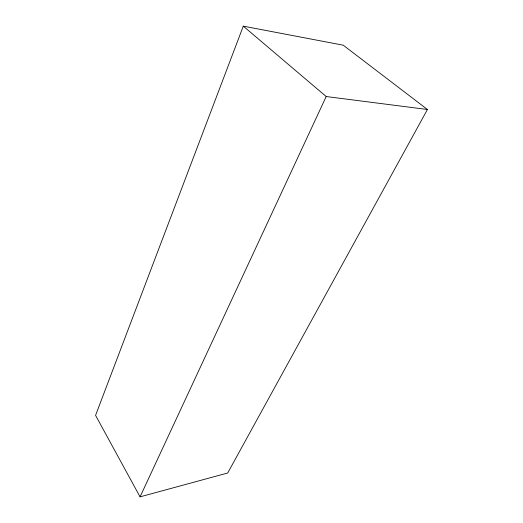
<?xml version="1.0" encoding="UTF-8"?>
<svg xmlns="http://www.w3.org/2000/svg" width="523" height="523" viewBox="0 0 523 523"><rect width="100%" height="100%" fill="white"/><g stroke="black" fill="none" stroke-linecap="round" stroke-linejoin="round"><path stroke-width="0.78" d="M243.293 26.15L95.572 415.367L140.059 496.85L227.708 473.001L427.428 109.497L343.225 45.187L243.293 26.15L326.195 96.533L427.428 109.497M140.059 496.85L326.195 96.533"/></g></svg>
